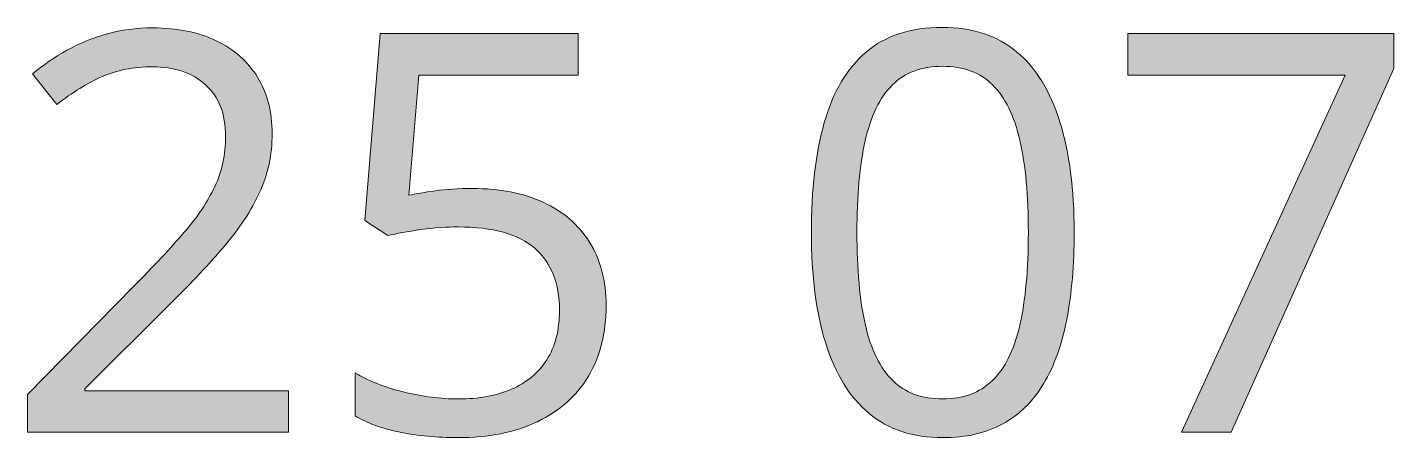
# Model space of a CAD drawing. Extents: x 315.3 to 344.6, y -424.1 to -415.3.
import ezdxf

# ---------------------------------------------------------------- set-up
doc = ezdxf.new("R2010")
doc.units = 0
doc.header["$MEASUREMENT"] = 0
doc.layers.add('Layer 1', color=7, linetype='Continuous', lineweight=0)

# ---------------------------------------------------------------- blocks, each defined once
blk = doc.blocks.new('Block_1')
at = {"layer": 'Layer 1', "true_color": 0x231f20, "transparency": 33554687}
h = blk.add_hatch(color=250, dxfattribs=at)
h.dxf.hatch_style = 2
edge = h.paths.add_edge_path()
edge.add_spline(control_points=[(320.872, -424), (320.872, -424), (315.259, -424), (315.259, -424), (315.259, -424), (315.259, -423.186), (315.259, -423.186), (315.259, -423.186), (317.55, -420.859), (317.55, -420.859), (317.976, -420.43), (318.334, -420.047), (318.625, -419.711), (318.916, -419.375), (319.138, -419.044), (319.29, -418.718), (319.442, -418.392), (319.519, -418.033), (319.519, -417.643), (319.519, -417.158), (319.375, -416.788), (319.088, -416.532), (318.801, -416.276), (318.423, -416.148), (317.954, -416.148), (317.544, -416.148), (317.181, -416.219), (316.864, -416.359), (316.548, -416.5), (316.224, -416.699), (315.892, -416.957), (315.892, -416.957), (315.37, -416.301), (315.37, -416.301), (315.597, -416.109), (315.844, -415.939), (316.111, -415.791), (316.379, -415.643), (316.666, -415.525), (316.973, -415.439), (317.279, -415.354), (317.606, -415.311), (317.954, -415.311), (318.481, -415.311), (318.937, -415.402), (319.319, -415.586), (319.702, -415.77), (319.998, -416.031), (320.207, -416.371), (320.416, -416.711), (320.521, -417.115), (320.521, -417.584), (320.521, -418.037), (320.431, -418.458), (320.251, -418.847), (320.071, -419.235), (319.819, -419.62), (319.495, -420.001), (319.171, -420.382), (318.792, -420.785), (318.358, -421.211), (318.358, -421.211), (316.495, -423.068), (316.495, -423.068), (316.495, -423.068), (316.495, -423.109), (316.495, -423.109), (316.495, -423.109), (320.872, -423.109), (320.872, -423.109), (320.872, -423.109), (320.872, -424), (320.872, -424)], knot_values=[0, 0, 0, 0, 1, 1, 1, 2, 2, 2, 3, 3, 3, 4, 4, 4, 5, 5, 5, 6, 6, 6, 7, 7, 7, 8, 8, 8, 9, 9, 9, 10, 10, 10, 11, 11, 11, 12, 12, 12, 13, 13, 13, 14, 14, 14, 15, 15, 15, 16, 16, 16, 17, 17, 17, 18, 18, 18, 19, 19, 19, 20, 20, 20, 21, 21, 21, 22, 22, 22, 23, 23, 23, 24, 24, 24, 24], degree=3, periodic=0)
h = blk.add_hatch(color=250, dxfattribs=at)
h.dxf.hatch_style = 2
edge = h.paths.add_edge_path()
edge.add_spline(control_points=[(324.827, -418.762), (325.409, -418.762), (325.915, -418.86), (326.345, -419.058), (326.774, -419.255), (327.107, -419.541), (327.344, -419.916), (327.58, -420.291), (327.698, -420.746), (327.698, -421.281), (327.698, -421.867), (327.571, -422.372), (327.317, -422.796), (327.063, -423.22), (326.698, -423.546), (326.222, -423.774), (325.745, -424.003), (325.175, -424.117), (324.511, -424.117), (324.065, -424.117), (323.651, -424.078), (323.269, -424), (322.886, -423.922), (322.563, -423.805), (322.302, -423.648), (322.302, -423.648), (322.302, -422.723), (322.302, -422.723), (322.587, -422.895), (322.933, -423.031), (323.339, -423.133), (323.745, -423.234), (324.14, -423.285), (324.522, -423.285), (324.956, -423.285), (325.336, -423.216), (325.662, -423.077), (325.988, -422.938), (326.242, -422.728), (326.424, -422.444), (326.605, -422.161), (326.696, -421.805), (326.696, -421.375), (326.696, -420.805), (326.521, -420.364), (326.172, -420.054), (325.822, -419.743), (325.271, -419.588), (324.517, -419.588), (324.274, -419.588), (324.009, -419.607), (323.72, -419.646), (323.431, -419.686), (323.192, -419.729), (323.005, -419.775), (323.005, -419.775), (322.513, -419.453), (322.513, -419.453), (322.513, -419.453), (322.841, -415.434), (322.841, -415.434), (322.841, -415.434), (327.101, -415.434), (327.101, -415.434), (327.101, -415.434), (327.101, -416.324), (327.101, -416.324), (327.101, -416.324), (323.673, -416.324), (323.673, -416.324), (323.673, -416.324), (323.456, -418.908), (323.456, -418.908), (323.604, -418.877), (323.796, -418.845), (324.03, -418.812), (324.265, -418.778), (324.53, -418.762), (324.827, -418.762)], knot_values=[0, 0, 0, 0, 1, 1, 1, 2, 2, 2, 3, 3, 3, 4, 4, 4, 5, 5, 5, 6, 6, 6, 7, 7, 7, 8, 8, 8, 9, 9, 9, 10, 10, 10, 11, 11, 11, 12, 12, 12, 13, 13, 13, 14, 14, 14, 15, 15, 15, 16, 16, 16, 17, 17, 17, 18, 18, 18, 19, 19, 19, 20, 20, 20, 21, 21, 21, 22, 22, 22, 23, 23, 23, 24, 24, 24, 25, 25, 25, 26, 26, 26, 26], degree=3, periodic=0)
h = blk.add_hatch(color=250, dxfattribs=at)
h.dxf.hatch_style = 2
edge = h.paths.add_edge_path()
edge.add_spline(control_points=[(333.089, -419.705), (333.089, -420.502), (333.149, -421.166), (333.271, -421.697), (333.392, -422.229), (333.588, -422.626), (333.859, -422.89), (334.131, -423.153), (334.487, -423.285), (334.929, -423.285), (335.37, -423.285), (335.727, -423.154), (335.998, -422.893), (336.27, -422.631), (336.467, -422.234), (336.59, -421.703), (336.713, -421.172), (336.774, -420.506), (336.774, -419.705), (336.774, -418.92), (336.714, -418.263), (336.593, -417.733), (336.472, -417.204), (336.276, -416.806), (336.007, -416.538), (335.737, -416.271), (335.378, -416.137), (334.929, -416.137), (334.479, -416.137), (334.12, -416.271), (333.851, -416.538), (333.581, -416.806), (333.387, -417.204), (333.268, -417.733), (333.148, -418.263), (333.089, -418.92), (333.089, -419.705)], knot_values=[0, 0, 0, 0, 1, 1, 1, 2, 2, 2, 3, 3, 3, 4, 4, 4, 5, 5, 5, 6, 6, 6, 7, 7, 7, 8, 8, 8, 9, 9, 9, 10, 10, 10, 11, 11, 11, 12, 12, 12, 12], degree=3, periodic=0)
edge = h.paths.add_edge_path()
edge.add_spline(control_points=[(337.759, -419.705), (337.759, -420.4), (337.706, -421.021), (337.601, -421.568), (337.495, -422.115), (337.329, -422.578), (337.103, -422.957), (336.876, -423.336), (336.583, -423.624), (336.224, -423.821), (335.864, -424.019), (335.433, -424.117), (334.929, -424.117), (334.292, -424.117), (333.766, -423.943), (333.35, -423.596), (332.934, -423.248), (332.623, -422.745), (332.418, -422.087), (332.213, -421.429), (332.11, -420.635), (332.11, -419.705), (332.11, -418.791), (332.203, -418.005), (332.389, -417.347), (332.574, -416.688), (332.874, -416.183), (333.288, -415.829), (333.702, -415.476), (334.249, -415.299), (334.929, -415.299), (335.573, -415.299), (336.104, -415.474), (336.522, -415.823), (336.94, -416.173), (337.251, -416.677), (337.454, -417.335), (337.657, -417.993), (337.759, -418.783), (337.759, -419.705)], knot_values=[0, 0, 0, 0, 1, 1, 1, 2, 2, 2, 3, 3, 3, 4, 4, 4, 5, 5, 5, 6, 6, 6, 7, 7, 7, 8, 8, 8, 9, 9, 9, 10, 10, 10, 11, 11, 11, 12, 12, 12, 13, 13, 13, 13], degree=3, periodic=0)
h = blk.add_hatch(color=250, dxfattribs=at)
h.dxf.hatch_style = 2
edge = h.paths.add_edge_path()
edge.add_spline(control_points=[(340.067, -424), (340.067, -424), (343.583, -416.324), (343.583, -416.324), (343.583, -416.324), (338.913, -416.324), (338.913, -416.324), (338.913, -416.324), (338.913, -415.434), (338.913, -415.434), (338.913, -415.434), (344.626, -415.434), (344.626, -415.434), (344.626, -415.434), (344.626, -416.184), (344.626, -416.184), (344.626, -416.184), (341.134, -424), (341.134, -424), (341.134, -424), (340.067, -424), (340.067, -424)], knot_values=[0, 0, 0, 0, 1, 1, 1, 2, 2, 2, 3, 3, 3, 4, 4, 4, 5, 5, 5, 6, 6, 6, 7, 7, 7, 7], degree=3, periodic=0)
at = {"layer": 'Layer 1'}
for points, knots in [([(320.872, -424), (320.872, -424), (315.259, -424), (315.259, -424), (315.259, -424), (315.259, -423.186), (315.259, -423.186), (315.259, -423.186), (317.55, -420.859), (317.55, -420.859), (317.976, -420.43), (318.334, -420.047), (318.625, -419.711), (318.916, -419.375), (319.138, -419.044), (319.29, -418.718), (319.442, -418.392), (319.519, -418.033), (319.519, -417.643), (319.519, -417.158), (319.375, -416.788), (319.088, -416.532), (318.801, -416.276), (318.423, -416.148), (317.954, -416.148), (317.544, -416.148), (317.181, -416.219), (316.864, -416.359), (316.548, -416.5), (316.224, -416.699), (315.892, -416.957), (315.892, -416.957), (315.37, -416.301), (315.37, -416.301), (315.597, -416.109), (315.844, -415.939), (316.111, -415.791), (316.379, -415.643), (316.666, -415.525), (316.973, -415.439), (317.279, -415.354), (317.606, -415.311), (317.954, -415.311), (318.481, -415.311), (318.937, -415.402), (319.319, -415.586), (319.702, -415.77), (319.998, -416.031), (320.207, -416.371), (320.416, -416.711), (320.521, -417.115), (320.521, -417.584), (320.521, -418.037), (320.431, -418.458), (320.251, -418.847), (320.071, -419.235), (319.819, -419.62), (319.495, -420.001), (319.171, -420.382), (318.792, -420.785), (318.358, -421.211), (318.358, -421.211), (316.495, -423.068), (316.495, -423.068), (316.495, -423.068), (316.495, -423.109), (316.495, -423.109), (316.495, -423.109), (320.872, -423.109), (320.872, -423.109), (320.872, -423.109), (320.872, -424), (320.872, -424)], [0, 0, 0, 0, 1, 1, 1, 2, 2, 2, 3, 3, 3, 4, 4, 4, 5, 5, 5, 6, 6, 6, 7, 7, 7, 8, 8, 8, 9, 9, 9, 10, 10, 10, 11, 11, 11, 12, 12, 12, 13, 13, 13, 14, 14, 14, 15, 15, 15, 16, 16, 16, 17, 17, 17, 18, 18, 18, 19, 19, 19, 20, 20, 20, 21, 21, 21, 22, 22, 22, 23, 23, 23, 24, 24, 24, 24]), ([(324.827, -418.762), (325.409, -418.762), (325.915, -418.86), (326.345, -419.058), (326.774, -419.255), (327.107, -419.541), (327.344, -419.916), (327.58, -420.291), (327.698, -420.746), (327.698, -421.281), (327.698, -421.867), (327.571, -422.372), (327.317, -422.796), (327.063, -423.22), (326.698, -423.546), (326.222, -423.774), (325.745, -424.003), (325.175, -424.117), (324.511, -424.117), (324.065, -424.117), (323.651, -424.078), (323.269, -424), (322.886, -423.922), (322.563, -423.805), (322.302, -423.648), (322.302, -423.648), (322.302, -422.723), (322.302, -422.723), (322.587, -422.895), (322.933, -423.031), (323.339, -423.133), (323.745, -423.234), (324.14, -423.285), (324.522, -423.285), (324.956, -423.285), (325.336, -423.216), (325.662, -423.077), (325.988, -422.938), (326.242, -422.728), (326.424, -422.444), (326.605, -422.161), (326.696, -421.805), (326.696, -421.375), (326.696, -420.805), (326.521, -420.364), (326.172, -420.054), (325.822, -419.743), (325.271, -419.588), (324.517, -419.588), (324.274, -419.588), (324.009, -419.607), (323.72, -419.646), (323.431, -419.686), (323.192, -419.729), (323.005, -419.775), (323.005, -419.775), (322.513, -419.453), (322.513, -419.453), (322.513, -419.453), (322.841, -415.434), (322.841, -415.434), (322.841, -415.434), (327.101, -415.434), (327.101, -415.434), (327.101, -415.434), (327.101, -416.324), (327.101, -416.324), (327.101, -416.324), (323.673, -416.324), (323.673, -416.324), (323.673, -416.324), (323.456, -418.908), (323.456, -418.908), (323.604, -418.877), (323.796, -418.845), (324.03, -418.812), (324.265, -418.778), (324.53, -418.762), (324.827, -418.762)], [0, 0, 0, 0, 1, 1, 1, 2, 2, 2, 3, 3, 3, 4, 4, 4, 5, 5, 5, 6, 6, 6, 7, 7, 7, 8, 8, 8, 9, 9, 9, 10, 10, 10, 11, 11, 11, 12, 12, 12, 13, 13, 13, 14, 14, 14, 15, 15, 15, 16, 16, 16, 17, 17, 17, 18, 18, 18, 19, 19, 19, 20, 20, 20, 21, 21, 21, 22, 22, 22, 23, 23, 23, 24, 24, 24, 25, 25, 25, 26, 26, 26, 26]), ([(337.759, -419.705), (337.759, -420.4), (337.706, -421.021), (337.601, -421.568), (337.495, -422.115), (337.329, -422.578), (337.103, -422.957), (336.876, -423.336), (336.583, -423.624), (336.224, -423.821), (335.864, -424.019), (335.433, -424.117), (334.929, -424.117), (334.292, -424.117), (333.766, -423.943), (333.35, -423.596), (332.934, -423.248), (332.623, -422.745), (332.418, -422.087), (332.213, -421.429), (332.11, -420.635), (332.11, -419.705), (332.11, -418.791), (332.203, -418.005), (332.389, -417.347), (332.574, -416.688), (332.874, -416.183), (333.288, -415.829), (333.702, -415.476), (334.249, -415.299), (334.929, -415.299), (335.573, -415.299), (336.104, -415.474), (336.522, -415.823), (336.94, -416.173), (337.251, -416.677), (337.454, -417.335), (337.657, -417.993), (337.759, -418.783), (337.759, -419.705)], [0, 0, 0, 0, 1, 1, 1, 2, 2, 2, 3, 3, 3, 4, 4, 4, 5, 5, 5, 6, 6, 6, 7, 7, 7, 8, 8, 8, 9, 9, 9, 10, 10, 10, 11, 11, 11, 12, 12, 12, 13, 13, 13, 13]), ([(340.067, -424), (340.067, -424), (343.583, -416.324), (343.583, -416.324), (343.583, -416.324), (338.913, -416.324), (338.913, -416.324), (338.913, -416.324), (338.913, -415.434), (338.913, -415.434), (338.913, -415.434), (344.626, -415.434), (344.626, -415.434), (344.626, -415.434), (344.626, -416.184), (344.626, -416.184), (344.626, -416.184), (341.134, -424), (341.134, -424), (341.134, -424), (340.067, -424), (340.067, -424)], [0, 0, 0, 0, 1, 1, 1, 2, 2, 2, 3, 3, 3, 4, 4, 4, 5, 5, 5, 6, 6, 6, 7, 7, 7, 7]), ([(333.089, -419.705), (333.089, -420.502), (333.149, -421.166), (333.271, -421.697), (333.392, -422.229), (333.588, -422.626), (333.859, -422.89), (334.131, -423.153), (334.487, -423.285), (334.929, -423.285), (335.37, -423.285), (335.727, -423.154), (335.998, -422.893), (336.27, -422.631), (336.467, -422.234), (336.59, -421.703), (336.713, -421.172), (336.774, -420.506), (336.774, -419.705), (336.774, -418.92), (336.714, -418.263), (336.593, -417.733), (336.472, -417.204), (336.276, -416.806), (336.007, -416.538), (335.737, -416.271), (335.378, -416.137), (334.929, -416.137), (334.479, -416.137), (334.12, -416.271), (333.851, -416.538), (333.581, -416.806), (333.387, -417.204), (333.268, -417.733), (333.148, -418.263), (333.089, -418.92), (333.089, -419.705)], [0, 0, 0, 0, 1, 1, 1, 2, 2, 2, 3, 3, 3, 4, 4, 4, 5, 5, 5, 6, 6, 6, 7, 7, 7, 8, 8, 8, 9, 9, 9, 10, 10, 10, 11, 11, 11, 12, 12, 12, 12])]:
    blk.add_open_spline(points, degree=3, knots=knots, dxfattribs=at)
blk = doc.blocks.new('Block_0')
at = {"layer": 'Layer 1'}
blk.add_blockref('Block_1', (0, 0), dxfattribs=at)

msp = doc.modelspace()

# ---------------------------------------------------------------- block references
at = {"layer": 'Layer 1'}
msp.add_blockref('Block_0', (0, 0), dxfattribs=at)

doc.saveas('drawing.dxf')
